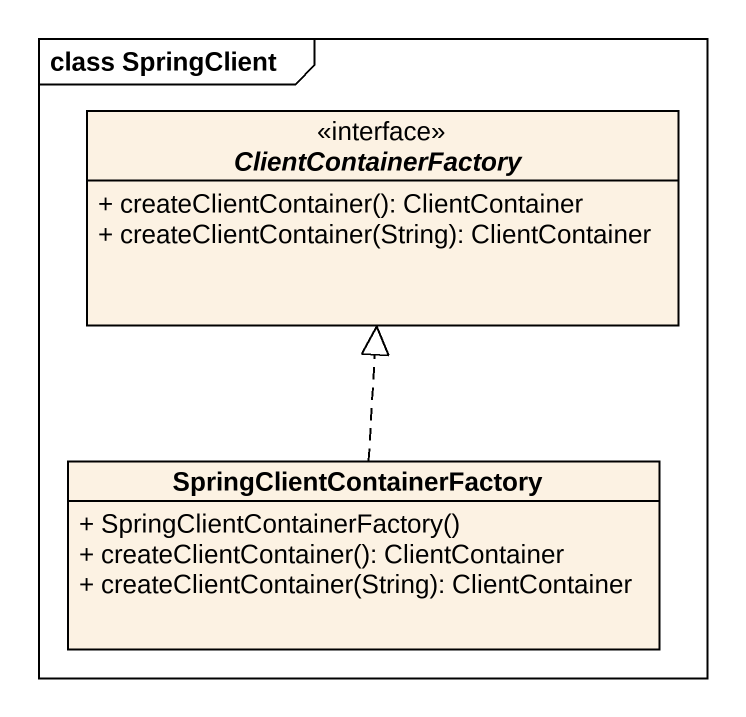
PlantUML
@startuml
mainframe class SpringClient
hide circle
hide empty members
skinparam classAttributeIconSize 0
interface ClientContainerFactory <<interface>> {
  + createClientContainer(): ClientContainer
  + createClientContainer(String): ClientContainer
}
class SpringClientContainerFactory {
  + SpringClientContainerFactory()
  + createClientContainer(): ClientContainer
  + createClientContainer(String): ClientContainer
}
SpringClientContainerFactory .up.|> ClientContainerFactory
@enduml
